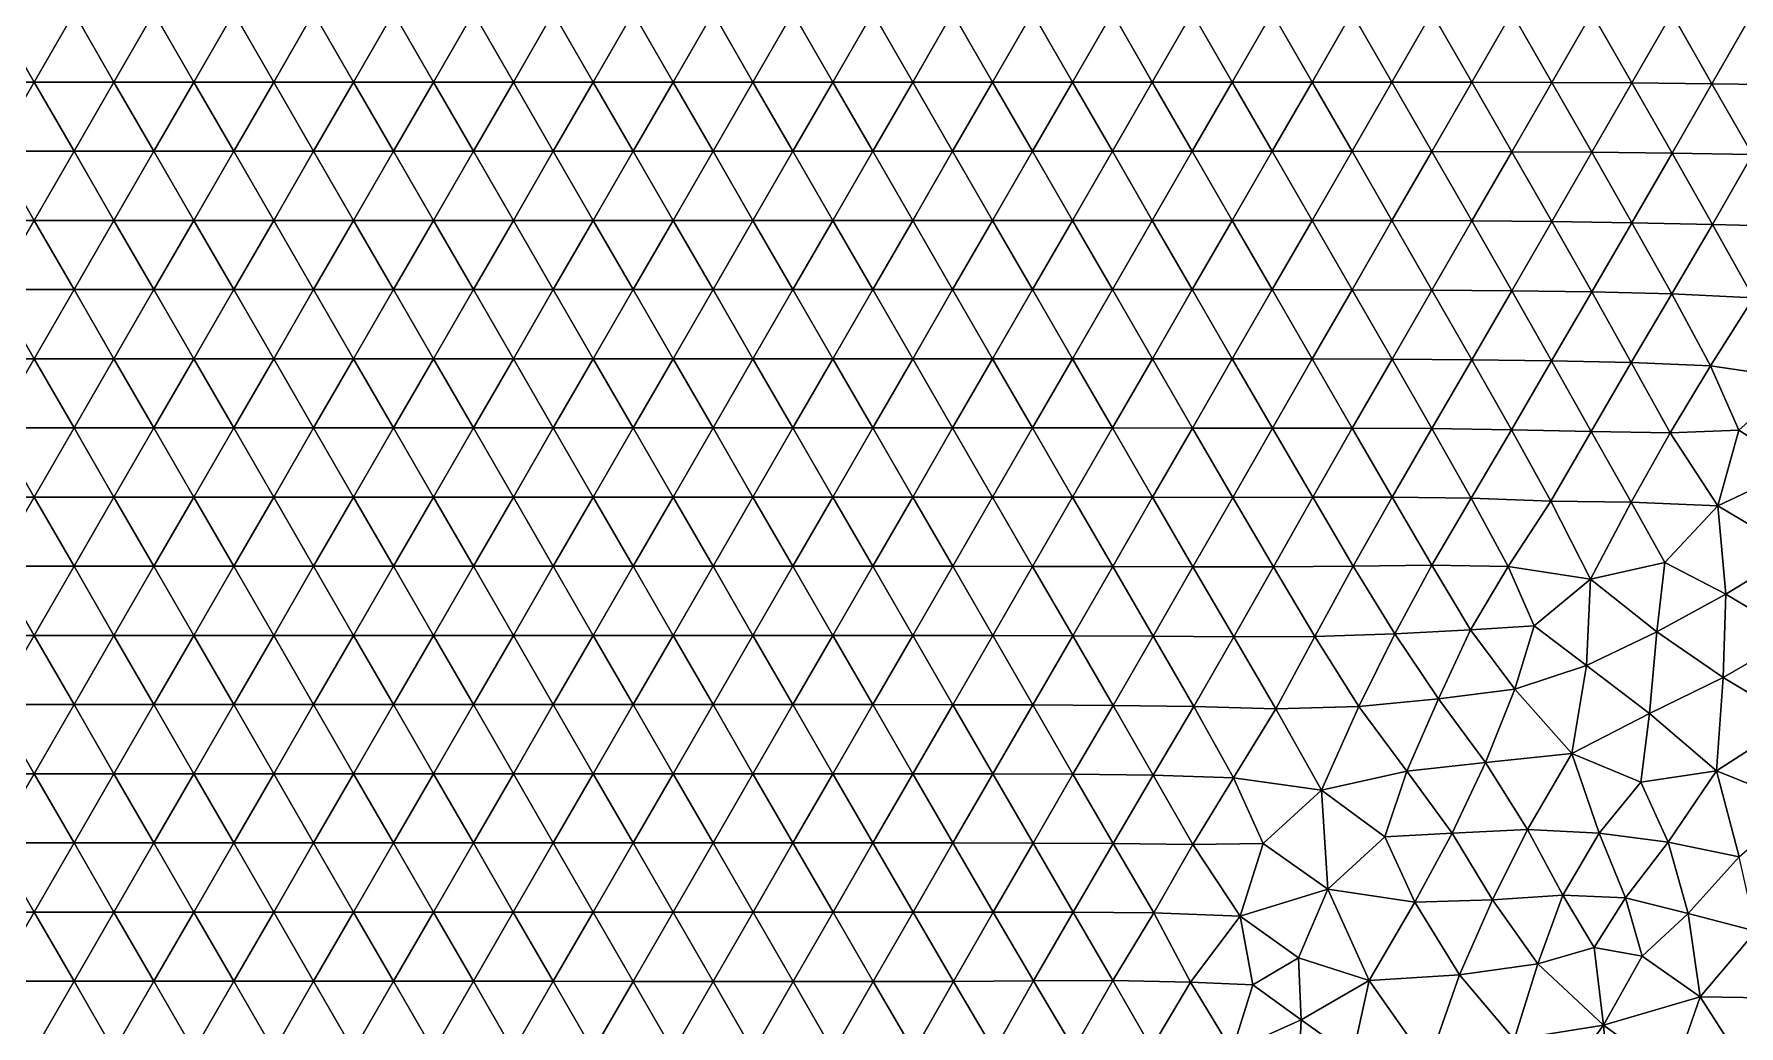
# Model space of a CAD drawing. Extents: x 1.2 to 53.9, y -43.5 to 3.2.
# Drawn here: x 37.909 to 42.178, y -34.335 to -31.852 of the extents above; entities that cross this region are included whole.
import ezdxf

# ---------------------------------------------------------------- set-up
doc = ezdxf.new("R2010")
doc.units = 0
doc.header["$MEASUREMENT"] = 0
doc.layers.add('layer', color=7, linetype='Continuous')

msp = doc.modelspace()

# ---------------------------------------------------------------- linework, layer by layer
at = {"layer": 'layer', "color": 47, "lineweight": 9}
for points in [[(37.9091, -31.9715), (37.8091, -31.7983), (37.7091, -31.9715)], [(38.0091, -31.7983), (37.8091, -31.7983), (37.9091, -31.9715)], [(38.1091, -31.9715), (38.0091, -31.7983), (37.9091, -31.9715)], [(38.2091, -31.7983), (38.0091, -31.7983), (38.1091, -31.9715)], [(38.3091, -31.9715), (38.2091, -31.7983), (38.1091, -31.9715)], [(38.4091, -31.7983), (38.2091, -31.7983), (38.3091, -31.9715)], [(38.5091, -31.9715), (38.4091, -31.7983), (38.3091, -31.9715)], [(38.6091, -31.7983), (38.4091, -31.7983), (38.5091, -31.9715)], [(38.7091, -31.9715), (38.6091, -31.7983), (38.5091, -31.9715)], [(38.8091, -31.7983), (38.6091, -31.7983), (38.7091, -31.9715)], [(38.9091, -31.9715), (38.8091, -31.7983), (38.7091, -31.9715)], [(39.0091, -31.7983), (38.8091, -31.7983), (38.9091, -31.9715)], [(39.1091, -31.9715), (39.0091, -31.7983), (38.9091, -31.9715)], [(39.2091, -31.7983), (39.0091, -31.7983), (39.1091, -31.9715)], [(39.3091, -31.9715), (39.2091, -31.7983), (39.1091, -31.9715)], [(39.4091, -31.7983), (39.2091, -31.7983), (39.3091, -31.9715)], [(39.5091, -31.9715), (39.4091, -31.7983), (39.3091, -31.9715)], [(39.6091, -31.7983), (39.4091, -31.7983), (39.5091, -31.9715)], [(39.7091, -31.9715), (39.6091, -31.7983), (39.5091, -31.9715)], [(39.8091, -31.7983), (39.6091, -31.7983), (39.7091, -31.9715)], [(39.9091, -31.9715), (39.8091, -31.7983), (39.7091, -31.9715)], [(40.0091, -31.7983), (39.8091, -31.7983), (39.9091, -31.9715)], [(40.1091, -31.9715), (40.0091, -31.7983), (39.9091, -31.9715)], [(40.2091, -31.7983), (40.0091, -31.7983), (40.1091, -31.9715)], [(40.3091, -31.9715), (40.2091, -31.7983), (40.1091, -31.9715)], [(40.4091, -31.7983), (40.2091, -31.7983), (40.3091, -31.9715)], [(40.5091, -31.9715), (40.4091, -31.7983), (40.3091, -31.9715)], [(40.6091, -31.7983), (40.4091, -31.7983), (40.5091, -31.9715)], [(40.7091, -31.9715), (40.6091, -31.7983), (40.5091, -31.9715)], [(40.8091, -31.7983), (40.6091, -31.7983), (40.7091, -31.9715)], [(40.9091, -31.9715), (40.8091, -31.7983), (40.7091, -31.9715)], [(41.0091, -31.7983), (40.8091, -31.7983), (40.9091, -31.9715)], [(41.1091, -31.9716), (41.0091, -31.7983), (40.9091, -31.9715)], [(41.2091, -31.7983), (41.0091, -31.7983), (41.1091, -31.9716)], [(41.3092, -31.9717), (41.2091, -31.7983), (41.1091, -31.9716)], [(41.4092, -31.7985), (41.2091, -31.7983), (41.3092, -31.9717)], [(41.5092, -31.972), (41.4092, -31.7985), (41.3092, -31.9717)], [(41.6092, -31.7987), (41.4092, -31.7985), (41.5092, -31.972)], [(41.7094, -31.9726), (41.6092, -31.7987), (41.5092, -31.972)], [(41.8094, -31.7992), (41.6092, -31.7987), (41.7094, -31.9726)], [(41.9098, -31.9738), (41.8094, -31.7992), (41.7094, -31.9726)], [(42.0097, -31.8001), (41.8094, -31.7992), (41.9098, -31.9738)], [(42.1105, -31.9757), (42.0097, -31.8001), (41.9098, -31.9738)], [(42.2102, -31.8016), (42.0097, -31.8001), (42.1105, -31.9757)], [(42.3114, -31.9784), (42.2102, -31.8016), (42.1105, -31.9757)], [(37.9091, -31.9715), (37.7091, -31.9715), (37.8091, -32.1447)], [(38.0091, -32.1447), (37.9091, -31.9715), (37.8091, -32.1447)], [(38.1091, -31.9715), (37.9091, -31.9715), (38.0091, -32.1447)], [(38.2091, -32.1447), (38.1091, -31.9715), (38.0091, -32.1447)], [(38.3091, -31.9715), (38.1091, -31.9715), (38.2091, -32.1447)], [(38.4091, -32.1447), (38.3091, -31.9715), (38.2091, -32.1447)], [(38.5091, -31.9715), (38.3091, -31.9715), (38.4091, -32.1447)], [(38.6091, -32.1447), (38.5091, -31.9715), (38.4091, -32.1447)], [(38.7091, -31.9715), (38.5091, -31.9715), (38.6091, -32.1447)], [(38.8091, -32.1447), (38.7091, -31.9715), (38.6091, -32.1447)], [(38.9091, -31.9715), (38.7091, -31.9715), (38.8091, -32.1447)], [(39.0091, -32.1447), (38.9091, -31.9715), (38.8091, -32.1447)], [(39.1091, -31.9715), (38.9091, -31.9715), (39.0091, -32.1447)], [(39.2091, -32.1447), (39.1091, -31.9715), (39.0091, -32.1447)], [(39.3091, -31.9715), (39.1091, -31.9715), (39.2091, -32.1447)], [(39.4091, -32.1447), (39.3091, -31.9715), (39.2091, -32.1447)], [(39.5091, -31.9715), (39.3091, -31.9715), (39.4091, -32.1447)], [(39.6091, -32.1447), (39.5091, -31.9715), (39.4091, -32.1447)], [(39.7091, -31.9715), (39.5091, -31.9715), (39.6091, -32.1447)], [(39.8091, -32.1447), (39.7091, -31.9715), (39.6091, -32.1447)], [(39.9091, -31.9715), (39.7091, -31.9715), (39.8091, -32.1447)], [(40.0091, -32.1447), (39.9091, -31.9715), (39.8091, -32.1447)], [(40.1091, -31.9715), (39.9091, -31.9715), (40.0091, -32.1447)], [(40.2091, -32.1447), (40.1091, -31.9715), (40.0091, -32.1447)], [(40.3091, -31.9715), (40.1091, -31.9715), (40.2091, -32.1447)], [(40.4091, -32.1447), (40.3091, -31.9715), (40.2091, -32.1447)], [(40.5091, -31.9715), (40.3091, -31.9715), (40.4091, -32.1447)], [(40.6091, -32.1447), (40.5091, -31.9715), (40.4091, -32.1447)], [(40.7091, -31.9715), (40.5091, -31.9715), (40.6091, -32.1447)], [(40.8091, -32.1447), (40.7091, -31.9715), (40.6091, -32.1447)], [(40.9091, -31.9715), (40.7091, -31.9715), (40.8091, -32.1447)], [(41.0091, -32.1448), (40.9091, -31.9715), (40.8091, -32.1447)], [(41.1091, -31.9716), (40.9091, -31.9715), (41.0091, -32.1448)], [(41.2092, -32.1449), (41.1091, -31.9716), (41.0091, -32.1448)], [(41.3092, -31.9717), (41.1091, -31.9716), (41.2092, -32.1449)], [(41.4092, -32.1452), (41.3092, -31.9717), (41.2092, -32.1449)], [(41.5092, -31.972), (41.3092, -31.9717), (41.4092, -32.1452)], [(41.6094, -32.146), (41.5092, -31.972), (41.4092, -32.1452)], [(41.7094, -31.9726), (41.5092, -31.972), (41.6094, -32.146)], [(41.8098, -32.1474), (41.7094, -31.9726), (41.6094, -32.146)], [(41.9098, -31.9738), (41.7094, -31.9726), (41.8098, -32.1474)], [(42.0106, -32.1498), (41.9098, -31.9738), (41.8098, -32.1474)], [(42.1105, -31.9757), (41.9098, -31.9738), (42.0106, -32.1498)], [(42.2119, -32.1532), (42.1105, -31.9757), (42.0106, -32.1498)], [(42.3114, -31.9784), (42.1105, -31.9757), (42.2119, -32.1532)], [(37.9091, -32.3179), (37.8091, -32.1447), (37.7091, -32.3179)], [(38.0091, -32.1447), (37.8091, -32.1447), (37.9091, -32.3179)], [(38.1091, -32.3179), (38.0091, -32.1447), (37.9091, -32.3179)], [(38.2091, -32.1447), (38.0091, -32.1447), (38.1091, -32.3179)], [(38.3091, -32.3179), (38.2091, -32.1447), (38.1091, -32.3179)], [(38.4091, -32.1447), (38.2091, -32.1447), (38.3091, -32.3179)], [(38.5091, -32.3179), (38.4091, -32.1447), (38.3091, -32.3179)], [(38.6091, -32.1447), (38.4091, -32.1447), (38.5091, -32.3179)], [(38.7091, -32.3179), (38.6091, -32.1447), (38.5091, -32.3179)], [(38.8091, -32.1447), (38.6091, -32.1447), (38.7091, -32.3179)], [(38.9091, -32.3179), (38.8091, -32.1447), (38.7091, -32.3179)], [(39.0091, -32.1447), (38.8091, -32.1447), (38.9091, -32.3179)], [(39.1091, -32.3179), (39.0091, -32.1447), (38.9091, -32.3179)], [(39.2091, -32.1447), (39.0091, -32.1447), (39.1091, -32.3179)], [(39.3091, -32.3179), (39.2091, -32.1447), (39.1091, -32.3179)], [(39.4091, -32.1447), (39.2091, -32.1447), (39.3091, -32.3179)], [(39.5091, -32.3179), (39.4091, -32.1447), (39.3091, -32.3179)], [(39.6091, -32.1447), (39.4091, -32.1447), (39.5091, -32.3179)], [(39.7091, -32.3179), (39.6091, -32.1447), (39.5091, -32.3179)], [(39.8091, -32.1447), (39.6091, -32.1447), (39.7091, -32.3179)], [(39.9091, -32.3179), (39.8091, -32.1447), (39.7091, -32.3179)], [(40.0091, -32.1447), (39.8091, -32.1447), (39.9091, -32.3179)], [(40.1091, -32.3179), (40.0091, -32.1447), (39.9091, -32.3179)], [(40.2091, -32.1447), (40.0091, -32.1447), (40.1091, -32.3179)], [(40.3091, -32.3179), (40.2091, -32.1447), (40.1091, -32.3179)], [(40.4091, -32.1447), (40.2091, -32.1447), (40.3091, -32.3179)], [(40.5091, -32.3179), (40.4091, -32.1447), (40.3091, -32.3179)], [(40.6091, -32.1447), (40.4091, -32.1447), (40.5091, -32.3179)], [(40.7091, -32.3179), (40.6091, -32.1447), (40.5091, -32.3179)], [(40.8091, -32.1447), (40.6091, -32.1447), (40.7091, -32.3179)], [(40.9092, -32.318), (40.8091, -32.1447), (40.7091, -32.3179)], [(41.0091, -32.1448), (40.8091, -32.1447), (40.9092, -32.318)], [(41.1092, -32.3181), (41.0091, -32.1448), (40.9092, -32.318)], [(41.2092, -32.1449), (41.0091, -32.1448), (41.1092, -32.3181)], [(41.3093, -32.3184), (41.2092, -32.1449), (41.1092, -32.3181)], [(41.4092, -32.1452), (41.2092, -32.1449), (41.3093, -32.3184)], [(41.5093, -32.3192), (41.4092, -32.1452), (41.3093, -32.3184)], [(41.6094, -32.146), (41.4092, -32.1452), (41.5093, -32.3192)], [(41.7096, -32.3208), (41.6094, -32.146), (41.5093, -32.3192)], [(41.8098, -32.1474), (41.6094, -32.146), (41.7096, -32.3208)], [(41.9102, -32.3237), (41.8098, -32.1474), (41.7096, -32.3208)], [(42.0106, -32.1498), (41.8098, -32.1474), (41.9102, -32.3237)], [(42.1119, -32.3283), (42.0106, -32.1498), (41.9102, -32.3237)], [(42.2119, -32.1532), (42.0106, -32.1498), (42.1119, -32.3283)], [(42.3144, -32.3329), (42.2119, -32.1532), (42.1119, -32.3283)], [(37.9091, -32.3179), (37.7091, -32.3179), (37.8091, -32.4911)], [(38.0091, -32.4911), (37.9091, -32.3179), (37.8091, -32.4911)], [(38.1091, -32.3179), (37.9091, -32.3179), (38.0091, -32.4911)], [(38.2091, -32.4911), (38.1091, -32.3179), (38.0091, -32.4911)], [(38.3091, -32.3179), (38.1091, -32.3179), (38.2091, -32.4911)], [(38.4091, -32.4911), (38.3091, -32.3179), (38.2091, -32.4911)], [(38.5091, -32.3179), (38.3091, -32.3179), (38.4091, -32.4911)], [(38.6091, -32.4911), (38.5091, -32.3179), (38.4091, -32.4911)], [(38.7091, -32.3179), (38.5091, -32.3179), (38.6091, -32.4911)], [(38.8091, -32.4911), (38.7091, -32.3179), (38.6091, -32.4911)], [(38.9091, -32.3179), (38.7091, -32.3179), (38.8091, -32.4911)], [(39.0091, -32.4911), (38.9091, -32.3179), (38.8091, -32.4911)], [(39.1091, -32.3179), (38.9091, -32.3179), (39.0091, -32.4911)], [(39.2091, -32.4911), (39.1091, -32.3179), (39.0091, -32.4911)], [(39.3091, -32.3179), (39.1091, -32.3179), (39.2091, -32.4911)], [(39.4091, -32.4911), (39.3091, -32.3179), (39.2091, -32.4911)], [(39.5091, -32.3179), (39.3091, -32.3179), (39.4091, -32.4911)], [(39.6091, -32.4911), (39.5091, -32.3179), (39.4091, -32.4911)], [(39.7091, -32.3179), (39.5091, -32.3179), (39.6091, -32.4911)], [(39.8091, -32.4911), (39.7091, -32.3179), (39.6091, -32.4911)], [(39.9091, -32.3179), (39.7091, -32.3179), (39.8091, -32.4911)], [(40.0091, -32.4911), (39.9091, -32.3179), (39.8091, -32.4911)], [(40.1091, -32.3179), (39.9091, -32.3179), (40.0091, -32.4911)], [(40.2091, -32.4911), (40.1091, -32.3179), (40.0091, -32.4911)], [(40.3091, -32.3179), (40.1091, -32.3179), (40.2091, -32.4911)], [(40.4091, -32.4911), (40.3091, -32.3179), (40.2091, -32.4911)], [(40.5091, -32.3179), (40.3091, -32.3179), (40.4091, -32.4911)], [(40.6092, -32.4911), (40.5091, -32.3179), (40.4091, -32.4911)], [(40.7091, -32.3179), (40.5091, -32.3179), (40.6092, -32.4911)], [(40.8092, -32.4912), (40.7091, -32.3179), (40.6092, -32.4911)], [(40.9092, -32.318), (40.7091, -32.3179), (40.8092, -32.4912)], [(41.0093, -32.4913), (40.9092, -32.318), (40.8092, -32.4912)], [(41.1092, -32.3181), (40.9092, -32.318), (41.0093, -32.4913)], [(41.2093, -32.4916), (41.1092, -32.3181), (41.0093, -32.4913)], [(41.3093, -32.3184), (41.1092, -32.3181), (41.2093, -32.4916)], [(41.4093, -32.4924), (41.3093, -32.3184), (41.2093, -32.4916)], [(41.5093, -32.3192), (41.3093, -32.3184), (41.4093, -32.4924)], [(41.6094, -32.494), (41.5093, -32.3192), (41.4093, -32.4924)], [(41.7096, -32.3208), (41.5093, -32.3192), (41.6094, -32.494)], [(41.8096, -32.4969), (41.7096, -32.3208), (41.6094, -32.494)], [(41.9102, -32.3237), (41.7096, -32.3208), (41.8096, -32.4969)], [(42.0103, -32.5022), (41.9102, -32.3237), (41.8096, -32.4969)], [(42.1119, -32.3283), (41.9102, -32.3237), (42.0103, -32.5022)], [(42.2143, -32.5117), (42.1119, -32.3283), (42.0103, -32.5022)], [(42.3144, -32.3329), (42.1119, -32.3283), (42.2143, -32.5117)], [(37.9091, -32.6643), (37.8091, -32.4911), (37.7091, -32.6643)], [(38.0091, -32.4911), (37.8091, -32.4911), (37.9091, -32.6643)], [(38.1091, -32.6643), (38.0091, -32.4911), (37.9091, -32.6643)], [(38.2091, -32.4911), (38.0091, -32.4911), (38.1091, -32.6643)], [(38.3091, -32.6643), (38.2091, -32.4911), (38.1091, -32.6643)], [(38.4091, -32.4911), (38.2091, -32.4911), (38.3091, -32.6643)], [(38.5091, -32.6643), (38.4091, -32.4911), (38.3091, -32.6643)], [(38.6091, -32.4911), (38.4091, -32.4911), (38.5091, -32.6643)], [(38.7091, -32.6643), (38.6091, -32.4911), (38.5091, -32.6643)], [(38.8091, -32.4911), (38.6091, -32.4911), (38.7091, -32.6643)], [(38.9091, -32.6643), (38.8091, -32.4911), (38.7091, -32.6643)], [(39.0091, -32.4911), (38.8091, -32.4911), (38.9091, -32.6643)], [(39.1091, -32.6643), (39.0091, -32.4911), (38.9091, -32.6643)], [(39.2091, -32.4911), (39.0091, -32.4911), (39.1091, -32.6643)], [(39.3091, -32.6643), (39.2091, -32.4911), (39.1091, -32.6643)], [(39.4091, -32.4911), (39.2091, -32.4911), (39.3091, -32.6643)], [(39.5091, -32.6643), (39.4091, -32.4911), (39.3091, -32.6643)], [(39.6091, -32.4911), (39.4091, -32.4911), (39.5091, -32.6643)], [(39.7091, -32.6643), (39.6091, -32.4911), (39.5091, -32.6643)], [(39.8091, -32.4911), (39.6091, -32.4911), (39.7091, -32.6643)], [(39.9091, -32.6643), (39.8091, -32.4911), (39.7091, -32.6643)], [(40.0091, -32.4911), (39.8091, -32.4911), (39.9091, -32.6643)], [(40.1091, -32.6643), (40.0091, -32.4911), (39.9091, -32.6643)], [(40.2091, -32.4911), (40.0091, -32.4911), (40.1091, -32.6643)], [(40.3091, -32.6643), (40.2091, -32.4911), (40.1091, -32.6643)], [(40.4091, -32.4911), (40.2091, -32.4911), (40.3091, -32.6643)], [(40.5092, -32.6644), (40.4091, -32.4911), (40.3091, -32.6643)], [(40.6092, -32.4911), (40.4091, -32.4911), (40.5092, -32.6644)], [(40.7093, -32.6644), (40.6092, -32.4911), (40.5092, -32.6644)], [(40.8092, -32.4912), (40.6092, -32.4911), (40.7093, -32.6644)], [(40.9094, -32.6645), (40.8092, -32.4912), (40.7093, -32.6644)], [(41.0093, -32.4913), (40.8092, -32.4912), (40.9094, -32.6645)], [(41.1095, -32.6647), (41.0093, -32.4913), (40.9094, -32.6645)], [(41.2093, -32.4916), (41.0093, -32.4913), (41.1095, -32.6647)], [(41.3094, -32.6653), (41.2093, -32.4916), (41.1095, -32.6647)], [(41.4093, -32.4924), (41.2093, -32.4916), (41.3094, -32.6653)], [(41.5092, -32.6669), (41.4093, -32.4924), (41.3094, -32.6653)], [(41.6094, -32.494), (41.4093, -32.4924), (41.5092, -32.6669)], [(41.7091, -32.6697), (41.6094, -32.494), (41.5092, -32.6669)], [(41.8096, -32.4969), (41.6094, -32.494), (41.7091, -32.6697)], [(41.9086, -32.674), (41.8096, -32.4969), (41.7091, -32.6697)], [(42.0103, -32.5022), (41.8096, -32.4969), (41.9086, -32.674)], [(42.1068, -32.6821), (42.0103, -32.5022), (41.9086, -32.674)], [(42.2143, -32.5117), (42.0103, -32.5022), (42.1068, -32.6821)], [(42.3222, -32.7141), (42.2143, -32.5117), (42.1068, -32.6821)], [(37.9091, -32.6643), (37.7091, -32.6643), (37.8091, -32.8375)], [(38.0091, -32.8375), (37.9091, -32.6643), (37.8091, -32.8375)], [(38.1091, -32.6643), (37.9091, -32.6643), (38.0091, -32.8375)], [(38.2091, -32.8375), (38.1091, -32.6643), (38.0091, -32.8375)], [(38.3091, -32.6643), (38.1091, -32.6643), (38.2091, -32.8375)], [(38.4091, -32.8375), (38.3091, -32.6643), (38.2091, -32.8375)], [(38.5091, -32.6643), (38.3091, -32.6643), (38.4091, -32.8375)], [(38.6091, -32.8375), (38.5091, -32.6643), (38.4091, -32.8375)], [(38.7091, -32.6643), (38.5091, -32.6643), (38.6091, -32.8375)], [(38.8091, -32.8375), (38.7091, -32.6643), (38.6091, -32.8375)], [(38.9091, -32.6643), (38.7091, -32.6643), (38.8091, -32.8375)], [(39.0091, -32.8375), (38.9091, -32.6643), (38.8091, -32.8375)], [(39.1091, -32.6643), (38.9091, -32.6643), (39.0091, -32.8375)], [(39.2091, -32.8375), (39.1091, -32.6643), (39.0091, -32.8375)], [(39.3091, -32.6643), (39.1091, -32.6643), (39.2091, -32.8375)], [(39.4091, -32.8375), (39.3091, -32.6643), (39.2091, -32.8375)], [(39.5091, -32.6643), (39.3091, -32.6643), (39.4091, -32.8375)], [(39.6091, -32.8375), (39.5091, -32.6643), (39.4091, -32.8375)], [(39.7091, -32.6643), (39.5091, -32.6643), (39.6091, -32.8375)], [(39.8091, -32.8375), (39.7091, -32.6643), (39.6091, -32.8375)], [(39.9091, -32.6643), (39.7091, -32.6643), (39.8091, -32.8375)], [(40.0091, -32.8375), (39.9091, -32.6643), (39.8091, -32.8375)], [(40.1091, -32.6643), (39.9091, -32.6643), (40.0091, -32.8375)], [(40.2091, -32.8375), (40.1091, -32.6643), (40.0091, -32.8375)], [(40.3091, -32.6643), (40.1091, -32.6643), (40.2091, -32.8375)], [(40.4092, -32.8376), (40.3091, -32.6643), (40.2091, -32.8375)], [(40.5092, -32.6644), (40.3091, -32.6643), (40.4092, -32.8376)], [(40.6094, -32.8377), (40.5092, -32.6644), (40.4092, -32.8376)], [(40.7093, -32.6644), (40.5092, -32.6644), (40.6094, -32.8377)], [(40.8096, -32.8378), (40.7093, -32.6644), (40.6094, -32.8377)], [(40.9094, -32.6645), (40.7093, -32.6644), (40.8096, -32.8378)], [(41.0098, -32.8379), (40.9094, -32.6645), (40.8096, -32.8378)], [(41.1095, -32.6647), (40.9094, -32.6645), (41.0098, -32.8379)], [(41.2097, -32.8381), (41.1095, -32.6647), (41.0098, -32.8379)], [(41.3094, -32.6653), (41.1095, -32.6647), (41.2097, -32.8381)], [(41.4091, -32.8393), (41.3094, -32.6653), (41.2097, -32.8381)], [(41.5092, -32.6669), (41.3094, -32.6653), (41.4091, -32.8393)], [(41.6085, -32.8424), (41.5092, -32.6669), (41.4091, -32.8393)], [(41.7091, -32.6697), (41.5092, -32.6669), (41.6085, -32.8424)], [(41.8082, -32.8463), (41.7091, -32.6697), (41.6085, -32.8424)], [(41.9086, -32.674), (41.7091, -32.6697), (41.8082, -32.8463)], [(42.0062, -32.85), (41.9086, -32.674), (41.8082, -32.8463)], [(42.1068, -32.6821), (41.9086, -32.674), (42.0062, -32.85)], [(42.1775, -32.8432), (42.1068, -32.6821), (42.0062, -32.85)], [(42.3222, -32.7141), (42.1068, -32.6821), (42.1775, -32.8432)], [(42.3222, -32.7141), (42.1775, -32.8432), (42.3245, -32.9384)], [(37.9091, -33.0107), (37.8091, -32.8375), (37.7091, -33.0107)], [(38.0091, -32.8375), (37.8091, -32.8375), (37.9091, -33.0107)], [(38.1091, -33.0107), (38.0091, -32.8375), (37.9091, -33.0107)], [(38.2091, -32.8375), (38.0091, -32.8375), (38.1091, -33.0107)], [(38.3091, -33.0107), (38.2091, -32.8375), (38.1091, -33.0107)], [(38.4091, -32.8375), (38.2091, -32.8375), (38.3091, -33.0107)], [(38.5091, -33.0107), (38.4091, -32.8375), (38.3091, -33.0107)], [(38.6091, -32.8375), (38.4091, -32.8375), (38.5091, -33.0107)], [(38.7091, -33.0107), (38.6091, -32.8375), (38.5091, -33.0107)], [(38.8091, -32.8375), (38.6091, -32.8375), (38.7091, -33.0107)], [(38.9091, -33.0107), (38.8091, -32.8375), (38.7091, -33.0107)], [(39.0091, -32.8375), (38.8091, -32.8375), (38.9091, -33.0107)], [(39.1091, -33.0107), (39.0091, -32.8375), (38.9091, -33.0107)], [(39.2091, -32.8375), (39.0091, -32.8375), (39.1091, -33.0107)], [(39.3091, -33.0107), (39.2091, -32.8375), (39.1091, -33.0107)], [(39.4091, -32.8375), (39.2091, -32.8375), (39.3091, -33.0107)], [(39.5091, -33.0107), (39.4091, -32.8375), (39.3091, -33.0107)], [(39.6091, -32.8375), (39.4091, -32.8375), (39.5091, -33.0107)], [(39.7091, -33.0107), (39.6091, -32.8375), (39.5091, -33.0107)], [(39.8091, -32.8375), (39.6091, -32.8375), (39.7091, -33.0107)], [(39.9091, -33.0107), (39.8091, -32.8375), (39.7091, -33.0107)], [(40.0091, -32.8375), (39.8091, -32.8375), (39.9091, -33.0107)], [(40.1092, -33.0108), (40.0091, -32.8375), (39.9091, -33.0107)], [(40.2091, -32.8375), (40.0091, -32.8375), (40.1092, -33.0108)], [(40.3092, -33.0108), (40.2091, -32.8375), (40.1092, -33.0108)], [(40.4092, -32.8376), (40.2091, -32.8375), (40.3092, -33.0108)], [(40.5094, -33.011), (40.4092, -32.8376), (40.3092, -33.0108)], [(40.6094, -32.8377), (40.4092, -32.8376), (40.5094, -33.011)], [(40.7098, -33.0112), (40.6094, -32.8377), (40.5094, -33.011)], [(40.8096, -32.8378), (40.6094, -32.8377), (40.7098, -33.0112)], [(40.9104, -33.0114), (40.8096, -32.8378), (40.7098, -33.0112)], [(41.0098, -32.8379), (40.8096, -32.8378), (40.9104, -33.0114)], [(41.1107, -33.0112), (41.0098, -32.8379), (40.9104, -33.0114)], [(41.2097, -32.8381), (41.0098, -32.8379), (41.1107, -33.0112)], [(41.3098, -33.011), (41.2097, -32.8381), (41.1107, -33.0112)], [(41.4091, -32.8393), (41.2097, -32.8381), (41.3098, -33.011)], [(41.5075, -33.0131), (41.4091, -32.8393), (41.3098, -33.011)], [(41.6085, -32.8424), (41.4091, -32.8393), (41.5075, -33.0131)], [(41.7069, -33.0208), (41.6085, -32.8424), (41.5075, -33.0131)], [(41.8082, -32.8463), (41.6085, -32.8424), (41.7069, -33.0208)], [(41.908, -33.0233), (41.8082, -32.8463), (41.7069, -33.0208)], [(42.0062, -32.85), (41.8082, -32.8463), (41.908, -33.0233)], [(42.1255, -33.0328), (42.0062, -32.85), (41.908, -33.0233)], [(42.1775, -32.8432), (42.0062, -32.85), (42.1255, -33.0328)], [(42.3245, -32.9384), (42.1775, -32.8432), (42.1255, -33.0328)], [(42.3191, -33.1477), (42.3245, -32.9384), (42.1255, -33.0328)], [(37.9091, -33.0107), (37.7091, -33.0107), (37.8091, -33.1839)], [(38.0091, -33.1839), (37.9091, -33.0107), (37.8091, -33.1839)], [(38.1091, -33.0107), (37.9091, -33.0107), (38.0091, -33.1839)], [(38.2091, -33.1839), (38.1091, -33.0107), (38.0091, -33.1839)], [(38.3091, -33.0107), (38.1091, -33.0107), (38.2091, -33.1839)], [(38.4091, -33.1839), (38.3091, -33.0107), (38.2091, -33.1839)], [(38.5091, -33.0107), (38.3091, -33.0107), (38.4091, -33.1839)], [(38.6091, -33.1839), (38.5091, -33.0107), (38.4091, -33.1839)], [(38.7091, -33.0107), (38.5091, -33.0107), (38.6091, -33.1839)], [(38.8091, -33.1839), (38.7091, -33.0107), (38.6091, -33.1839)], [(38.9091, -33.0107), (38.7091, -33.0107), (38.8091, -33.1839)], [(39.0091, -33.1839), (38.9091, -33.0107), (38.8091, -33.1839)], [(39.1091, -33.0107), (38.9091, -33.0107), (39.0091, -33.1839)], [(39.2091, -33.1839), (39.1091, -33.0107), (39.0091, -33.1839)], [(39.3091, -33.0107), (39.1091, -33.0107), (39.2091, -33.1839)], [(39.4091, -33.1839), (39.3091, -33.0107), (39.2091, -33.1839)], [(39.5091, -33.0107), (39.3091, -33.0107), (39.4091, -33.1839)], [(39.6091, -33.1839), (39.5091, -33.0107), (39.4091, -33.1839)], [(39.7091, -33.0107), (39.5091, -33.0107), (39.6091, -33.1839)], [(39.8091, -33.1839), (39.7091, -33.0107), (39.6091, -33.1839)], [(39.9091, -33.0107), (39.7091, -33.0107), (39.8091, -33.1839)], [(40.0092, -33.184), (39.9091, -33.0107), (39.8091, -33.1839)], [(40.1092, -33.0108), (39.9091, -33.0107), (40.0092, -33.184)], [(40.2092, -33.184), (40.1092, -33.0108), (40.0092, -33.184)], [(40.3092, -33.0108), (40.1092, -33.0108), (40.2092, -33.184)], [(40.4095, -33.1842), (40.3092, -33.0108), (40.2092, -33.184)], [(40.5094, -33.011), (40.3092, -33.0108), (40.4095, -33.1842)], [(40.61, -33.1847), (40.5094, -33.011), (40.4095, -33.1842)], [(40.7098, -33.0112), (40.5094, -33.011), (40.61, -33.1847)], [(40.811, -33.1853), (40.7098, -33.0112), (40.61, -33.1847)], [(40.9104, -33.0114), (40.7098, -33.0112), (40.811, -33.1853)], [(41.0122, -33.1852), (40.9104, -33.0114), (40.811, -33.1853)], [(41.1107, -33.0112), (40.9104, -33.0114), (41.0122, -33.1852)], [(41.2123, -33.1836), (41.1107, -33.0112), (41.0122, -33.1852)], [(41.3098, -33.011), (41.1107, -33.0112), (41.2123, -33.1836)], [(41.4089, -33.1815), (41.3098, -33.011), (41.2123, -33.1836)], [(41.5075, -33.0131), (41.3098, -33.011), (41.4089, -33.1815)], [(41.6006, -33.1847), (41.5075, -33.0131), (41.4089, -33.1815)], [(41.7069, -33.0208), (41.5075, -33.0131), (41.6006, -33.1847)], [(41.8065, -33.2165), (41.7069, -33.0208), (41.6006, -33.1847)], [(41.908, -33.0233), (41.7069, -33.0208), (41.8065, -33.2165)], [(41.9924, -33.1746), (41.908, -33.0233), (41.8065, -33.2165)], [(42.1255, -33.0328), (41.908, -33.0233), (41.9924, -33.1746)], [(42.1453, -33.2539), (42.1255, -33.0328), (41.9924, -33.1746)], [(42.1453, -33.2539), (42.3191, -33.1477), (42.1255, -33.0328)], [(42.3198, -33.3581), (42.3191, -33.1477), (42.1453, -33.2539)], [(37.9091, -33.3571), (37.8091, -33.1839), (37.7091, -33.3571)], [(38.0091, -33.1839), (37.8091, -33.1839), (37.9091, -33.3571)], [(38.1091, -33.3571), (38.0091, -33.1839), (37.9091, -33.3571)], [(38.2091, -33.1839), (38.0091, -33.1839), (38.1091, -33.3571)], [(38.3091, -33.3571), (38.2091, -33.1839), (38.1091, -33.3571)], [(38.4091, -33.1839), (38.2091, -33.1839), (38.3091, -33.3571)], [(38.5091, -33.3571), (38.4091, -33.1839), (38.3091, -33.3571)], [(38.6091, -33.1839), (38.4091, -33.1839), (38.5091, -33.3571)], [(38.7091, -33.3571), (38.6091, -33.1839), (38.5091, -33.3571)], [(38.8091, -33.1839), (38.6091, -33.1839), (38.7091, -33.3571)], [(38.9091, -33.3571), (38.8091, -33.1839), (38.7091, -33.3571)], [(39.0091, -33.1839), (38.8091, -33.1839), (38.9091, -33.3571)], [(39.1091, -33.3571), (39.0091, -33.1839), (38.9091, -33.3571)], [(39.2091, -33.1839), (39.0091, -33.1839), (39.1091, -33.3571)], [(39.3091, -33.3571), (39.2091, -33.1839), (39.1091, -33.3571)], [(39.4091, -33.1839), (39.2091, -33.1839), (39.3091, -33.3571)], [(39.5091, -33.3571), (39.4091, -33.1839), (39.3091, -33.3571)], [(39.6091, -33.1839), (39.4091, -33.1839), (39.5091, -33.3571)], [(39.7091, -33.3571), (39.6091, -33.1839), (39.5091, -33.3571)], [(39.8091, -33.1839), (39.6091, -33.1839), (39.7091, -33.3571)], [(39.9092, -33.3571), (39.8091, -33.1839), (39.7091, -33.3571)], [(40.0092, -33.184), (39.8091, -33.1839), (39.9092, -33.3571)], [(40.1093, -33.3572), (40.0092, -33.184), (39.9092, -33.3571)], [(40.2092, -33.184), (40.0092, -33.184), (40.1093, -33.3572)], [(40.3095, -33.3574), (40.2092, -33.184), (40.1093, -33.3572)], [(40.4095, -33.1842), (40.2092, -33.184), (40.3095, -33.3574)], [(40.5099, -33.3579), (40.4095, -33.1842), (40.3095, -33.3574)], [(40.61, -33.1847), (40.4095, -33.1842), (40.5099, -33.3579)], [(40.7111, -33.3591), (40.61, -33.1847), (40.5099, -33.3579)], [(40.811, -33.1853), (40.61, -33.1847), (40.7111, -33.3591)], [(40.9134, -33.3606), (40.811, -33.1853), (40.7111, -33.3591)], [(41.0122, -33.1852), (40.811, -33.1853), (40.9134, -33.3606)], [(41.1163, -33.3595), (41.0122, -33.1852), (40.9134, -33.3606)], [(41.2123, -33.1836), (41.0122, -33.1852), (41.1163, -33.3595)], [(41.316, -33.353), (41.2123, -33.1836), (41.1163, -33.3595)], [(41.4089, -33.1815), (41.2123, -33.1836), (41.316, -33.353)], [(41.5059, -33.3433), (41.4089, -33.1815), (41.316, -33.353)], [(41.6006, -33.1847), (41.4089, -33.1815), (41.5059, -33.3433)], [(41.6656, -33.3335), (41.6006, -33.1847), (41.5059, -33.3433)], [(41.8065, -33.2165), (41.6006, -33.1847), (41.6656, -33.3335)], [(41.9726, -33.3482), (41.9924, -33.1746), (41.8065, -33.2165)], [(41.9726, -33.3482), (42.1453, -33.2539), (41.9924, -33.1746)], [(41.8065, -33.2165), (41.6656, -33.3335), (41.7962, -33.4321)], [(41.7962, -33.4321), (41.9726, -33.3482), (41.8065, -33.2165)], [(42.1388, -33.4626), (42.1453, -33.2539), (41.9726, -33.3482)], [(42.1388, -33.4626), (42.3198, -33.3581), (42.1453, -33.2539)], [(41.6656, -33.3335), (41.5059, -33.3433), (41.6165, -33.4918)], [(41.7962, -33.4321), (41.6656, -33.3335), (41.6165, -33.4918)], [(37.9091, -33.3571), (37.7091, -33.3571), (37.8091, -33.5303)], [(38.0091, -33.5303), (37.9091, -33.3571), (37.8091, -33.5303)], [(38.1091, -33.3571), (37.9091, -33.3571), (38.0091, -33.5303)], [(38.2091, -33.5303), (38.1091, -33.3571), (38.0091, -33.5303)], [(38.3091, -33.3571), (38.1091, -33.3571), (38.2091, -33.5303)], [(38.4091, -33.5303), (38.3091, -33.3571), (38.2091, -33.5303)], [(38.5091, -33.3571), (38.3091, -33.3571), (38.4091, -33.5303)], [(38.6091, -33.5303), (38.5091, -33.3571), (38.4091, -33.5303)], [(38.7091, -33.3571), (38.5091, -33.3571), (38.6091, -33.5303)], [(38.8091, -33.5303), (38.7091, -33.3571), (38.6091, -33.5303)], [(38.9091, -33.3571), (38.7091, -33.3571), (38.8091, -33.5303)], [(39.0091, -33.5303), (38.9091, -33.3571), (38.8091, -33.5303)], [(39.1091, -33.3571), (38.9091, -33.3571), (39.0091, -33.5303)], [(39.2091, -33.5303), (39.1091, -33.3571), (39.0091, -33.5303)], [(39.3091, -33.3571), (39.1091, -33.3571), (39.2091, -33.5303)], [(39.4091, -33.5303), (39.3091, -33.3571), (39.2091, -33.5303)], [(39.5091, -33.3571), (39.3091, -33.3571), (39.4091, -33.5303)], [(39.6091, -33.5303), (39.5091, -33.3571), (39.4091, -33.5303)], [(39.7091, -33.3571), (39.5091, -33.3571), (39.6091, -33.5303)], [(39.8092, -33.5303), (39.7091, -33.3571), (39.6091, -33.5303)], [(39.9092, -33.3571), (39.7091, -33.3571), (39.8092, -33.5303)], [(40.0093, -33.5304), (39.9092, -33.3571), (39.8092, -33.5303)], [(40.1093, -33.3572), (39.9092, -33.3571), (40.0093, -33.5304)], [(40.2095, -33.5305), (40.1093, -33.3572), (40.0093, -33.5304)], [(40.3095, -33.3574), (40.1093, -33.3572), (40.2095, -33.5305)], [(40.4099, -33.531), (40.3095, -33.3574), (40.2095, -33.5305)], [(40.5099, -33.3579), (40.3095, -33.3574), (40.4099, -33.531)], [(40.6107, -33.5322), (40.5099, -33.3579), (40.4099, -33.531)], [(40.7111, -33.3591), (40.5099, -33.3579), (40.6107, -33.5322)], [(40.8127, -33.5353), (40.7111, -33.3591), (40.6107, -33.5322)], [(40.9134, -33.3606), (40.7111, -33.3591), (40.8127, -33.5353)], [(41.0187, -33.5411), (40.9134, -33.3606), (40.8127, -33.5353)], [(41.1163, -33.3595), (40.9134, -33.3606), (41.0187, -33.5411)], [(41.226, -33.5348), (41.1163, -33.3595), (41.0187, -33.5411)], [(41.316, -33.353), (41.1163, -33.3595), (41.226, -33.5348)], [(41.4258, -33.5156), (41.316, -33.353), (41.226, -33.5348)], [(41.5059, -33.3433), (41.316, -33.353), (41.4258, -33.5156)], [(41.6165, -33.4918), (41.5059, -33.3433), (41.4258, -33.5156)], [(41.9538, -33.5522), (41.9726, -33.3482), (41.7962, -33.4321)], [(41.9538, -33.5522), (42.1388, -33.4626), (41.9726, -33.3482)], [(42.3178, -33.5701), (42.3198, -33.3581), (42.1388, -33.4626)], [(41.7599, -33.6524), (41.7962, -33.4321), (41.6165, -33.4918)], [(41.9538, -33.5522), (41.7962, -33.4321), (41.7599, -33.6524)], [(42.1215, -33.6959), (42.1388, -33.4626), (41.9538, -33.5522)], [(42.1215, -33.6959), (42.3178, -33.5701), (42.1388, -33.4626)], [(41.6165, -33.4918), (41.4258, -33.5156), (41.5431, -33.6749)], [(41.7599, -33.6524), (41.6165, -33.4918), (41.5431, -33.6749)], [(37.9091, -33.7035), (37.8091, -33.5303), (37.7091, -33.7035)], [(38.0091, -33.5303), (37.8091, -33.5303), (37.9091, -33.7035)], [(38.1091, -33.7035), (38.0091, -33.5303), (37.9091, -33.7035)], [(38.2091, -33.5303), (38.0091, -33.5303), (38.1091, -33.7035)], [(38.3091, -33.7035), (38.2091, -33.5303), (38.1091, -33.7035)], [(38.4091, -33.5303), (38.2091, -33.5303), (38.3091, -33.7035)], [(38.5091, -33.7035), (38.4091, -33.5303), (38.3091, -33.7035)], [(38.6091, -33.5303), (38.4091, -33.5303), (38.5091, -33.7035)], [(38.7091, -33.7035), (38.6091, -33.5303), (38.5091, -33.7035)], [(38.8091, -33.5303), (38.6091, -33.5303), (38.7091, -33.7035)], [(38.9091, -33.7035), (38.8091, -33.5303), (38.7091, -33.7035)], [(39.0091, -33.5303), (38.8091, -33.5303), (38.9091, -33.7035)], [(39.1091, -33.7035), (39.0091, -33.5303), (38.9091, -33.7035)], [(39.2091, -33.5303), (39.0091, -33.5303), (39.1091, -33.7035)], [(39.3091, -33.7035), (39.2091, -33.5303), (39.1091, -33.7035)], [(39.4091, -33.5303), (39.2091, -33.5303), (39.3091, -33.7035)], [(39.5091, -33.7035), (39.4091, -33.5303), (39.3091, -33.7035)], [(39.6091, -33.5303), (39.4091, -33.5303), (39.5091, -33.7035)], [(39.7092, -33.7036), (39.6091, -33.5303), (39.5091, -33.7035)], [(39.8092, -33.5303), (39.6091, -33.5303), (39.7092, -33.7036)], [(39.9093, -33.7036), (39.8092, -33.5303), (39.7092, -33.7036)], [(40.0093, -33.5304), (39.8092, -33.5303), (39.9093, -33.7036)], [(40.1095, -33.7036), (40.0093, -33.5304), (39.9093, -33.7036)], [(40.2095, -33.5305), (40.0093, -33.5304), (40.1095, -33.7036)], [(40.3098, -33.7038), (40.2095, -33.5305), (40.1095, -33.7036)], [(40.4099, -33.531), (40.2095, -33.5305), (40.3098, -33.7038)], [(40.5104, -33.7047), (40.4099, -33.531), (40.3098, -33.7038)], [(40.6107, -33.5322), (40.4099, -33.531), (40.5104, -33.7047)], [(40.7112, -33.7071), (40.6107, -33.5322), (40.5104, -33.7047)], [(40.8127, -33.5353), (40.6107, -33.5322), (40.7112, -33.7071)], [(40.9122, -33.7139), (40.8127, -33.5353), (40.7112, -33.7071)], [(41.0187, -33.5411), (40.8127, -33.5353), (40.9122, -33.7139)], [(41.1329, -33.7449), (41.0187, -33.5411), (40.9122, -33.7139)], [(41.226, -33.5348), (41.0187, -33.5411), (41.1329, -33.7449)], [(41.3466, -33.6969), (41.226, -33.5348), (41.1329, -33.7449)], [(41.4258, -33.5156), (41.226, -33.5348), (41.3466, -33.6969)], [(41.5431, -33.6749), (41.4258, -33.5156), (41.3466, -33.6969)], [(41.9327, -33.7245), (41.9538, -33.5522), (41.7599, -33.6524)], [(42.1215, -33.6959), (41.9538, -33.5522), (41.9327, -33.7245)], [(42.3287, -33.7795), (42.3178, -33.5701), (42.1215, -33.6959)], [(41.5431, -33.6749), (41.3466, -33.6969), (41.4599, -33.8526)], [(41.6482, -33.8427), (41.5431, -33.6749), (41.4599, -33.8526)], [(41.6482, -33.8427), (41.7599, -33.6524), (41.5431, -33.6749)], [(41.8283, -33.8521), (41.7599, -33.6524), (41.6482, -33.8427)], [(41.8283, -33.8521), (41.9327, -33.7245), (41.7599, -33.6524)], [(37.9091, -33.7035), (37.7091, -33.7035), (37.8091, -33.8767)], [(38.0091, -33.8767), (37.9091, -33.7035), (37.8091, -33.8767)], [(38.1091, -33.7035), (37.9091, -33.7035), (38.0091, -33.8767)], [(38.2091, -33.8767), (38.1091, -33.7035), (38.0091, -33.8767)], [(38.3091, -33.7035), (38.1091, -33.7035), (38.2091, -33.8767)], [(38.4091, -33.8767), (38.3091, -33.7035), (38.2091, -33.8767)], [(38.5091, -33.7035), (38.3091, -33.7035), (38.4091, -33.8767)], [(38.6091, -33.8767), (38.5091, -33.7035), (38.4091, -33.8767)], [(38.7091, -33.7035), (38.5091, -33.7035), (38.6091, -33.8767)], [(38.8091, -33.8767), (38.7091, -33.7035), (38.6091, -33.8767)], [(38.9091, -33.7035), (38.7091, -33.7035), (38.8091, -33.8767)], [(39.0091, -33.8767), (38.9091, -33.7035), (38.8091, -33.8767)], [(39.1091, -33.7035), (38.9091, -33.7035), (39.0091, -33.8767)], [(39.2091, -33.8767), (39.1091, -33.7035), (39.0091, -33.8767)], [(39.3091, -33.7035), (39.1091, -33.7035), (39.2091, -33.8767)], [(39.4091, -33.8768), (39.3091, -33.7035), (39.2091, -33.8767)], [(39.5091, -33.7035), (39.3091, -33.7035), (39.4091, -33.8768)], [(39.6092, -33.8768), (39.5091, -33.7035), (39.4091, -33.8768)], [(39.7092, -33.7036), (39.5091, -33.7035), (39.6092, -33.8768)], [(39.8093, -33.8768), (39.7092, -33.7036), (39.6092, -33.8768)], [(39.9093, -33.7036), (39.7092, -33.7036), (39.8093, -33.8768)], [(40.0095, -33.8768), (39.9093, -33.7036), (39.8093, -33.8768)], [(40.1095, -33.7036), (39.9093, -33.7036), (40.0095, -33.8768)], [(40.2099, -33.8768), (40.1095, -33.7036), (40.0095, -33.8768)], [(40.3098, -33.7038), (40.1095, -33.7036), (40.2099, -33.8768)], [(40.4104, -33.877), (40.3098, -33.7038), (40.2099, -33.8768)], [(40.5104, -33.7047), (40.3098, -33.7038), (40.4104, -33.877)], [(40.6112, -33.8783), (40.5104, -33.7047), (40.4104, -33.877)], [(40.7112, -33.7071), (40.5104, -33.7047), (40.6112, -33.8783)], [(40.8107, -33.8809), (40.7112, -33.7071), (40.6112, -33.8783)], [(40.9122, -33.7139), (40.7112, -33.7071), (40.8107, -33.8809)], [(40.9868, -33.8779), (40.9122, -33.7139), (40.8107, -33.8809)], [(41.1329, -33.7449), (40.9122, -33.7139), (40.9868, -33.8779)], [(41.3466, -33.6969), (41.1329, -33.7449), (41.2912, -33.8615)], [(41.4599, -33.8526), (41.3466, -33.6969), (41.2912, -33.8615)], [(42.0007, -33.8745), (42.1215, -33.6959), (41.9327, -33.7245)], [(42.1785, -33.9115), (42.1215, -33.6959), (42.0007, -33.8745)], [(42.1785, -33.9115), (42.3287, -33.7795), (42.1215, -33.6959)], [(41.1329, -33.7449), (40.9868, -33.8779), (41.1485, -33.9924)], [(41.2912, -33.8615), (41.1329, -33.7449), (41.1485, -33.9924)], [(42.0007, -33.8745), (41.9327, -33.7245), (41.8283, -33.8521)], [(41.5609, -34.0188), (41.6482, -33.8427), (41.4599, -33.8526)], [(41.7367, -34.0073), (41.6482, -33.8427), (41.5609, -34.0188)], [(41.7367, -34.0073), (41.8283, -33.8521), (41.6482, -33.8427)], [(41.8941, -34.0139), (41.8283, -33.8521), (41.7367, -34.0073)], [(41.8941, -34.0139), (42.0007, -33.8745), (41.8283, -33.8521)], [(37.9091, -34.0499), (37.8091, -33.8767), (37.7091, -34.0499)], [(38.0091, -33.8767), (37.8091, -33.8767), (37.9091, -34.0499)], [(38.1091, -34.0499), (38.0091, -33.8767), (37.9091, -34.0499)], [(38.2091, -33.8767), (38.0091, -33.8767), (38.1091, -34.0499)], [(38.3091, -34.0499), (38.2091, -33.8767), (38.1091, -34.0499)], [(38.4091, -33.8767), (38.2091, -33.8767), (38.3091, -34.0499)], [(38.5091, -34.0499), (38.4091, -33.8767), (38.3091, -34.0499)], [(38.6091, -33.8767), (38.4091, -33.8767), (38.5091, -34.0499)], [(38.7091, -34.0499), (38.6091, -33.8767), (38.5091, -34.0499)], [(38.8091, -33.8767), (38.6091, -33.8767), (38.7091, -34.0499)], [(38.9091, -34.0499), (38.8091, -33.8767), (38.7091, -34.0499)], [(39.0091, -33.8767), (38.8091, -33.8767), (38.9091, -34.0499)], [(39.109, -34.0499), (39.0091, -33.8767), (38.9091, -34.0499)], [(39.2091, -33.8767), (39.0091, -33.8767), (39.109, -34.0499)], [(39.3091, -34.05), (39.2091, -33.8767), (39.109, -34.0499)], [(39.4091, -33.8768), (39.2091, -33.8767), (39.3091, -34.05)], [(39.5091, -34.0501), (39.4091, -33.8768), (39.3091, -34.05)], [(39.6092, -33.8768), (39.4091, -33.8768), (39.5091, -34.0501)], [(39.7093, -34.0502), (39.6092, -33.8768), (39.5091, -34.0501)], [(39.8093, -33.8768), (39.6092, -33.8768), (39.7093, -34.0502)], [(39.9096, -34.0502), (39.8093, -33.8768), (39.7093, -34.0502)], [(40.0095, -33.8768), (39.8093, -33.8768), (39.9096, -34.0502)], [(40.11, -34.0501), (40.0095, -33.8768), (39.9096, -34.0502)], [(40.2099, -33.8768), (40.0095, -33.8768), (40.11, -34.0501)], [(40.3106, -34.0497), (40.2099, -33.8768), (40.11, -34.0501)], [(40.4104, -33.877), (40.2099, -33.8768), (40.3106, -34.0497)], [(40.5111, -34.0498), (40.4104, -33.877), (40.3106, -34.0497)], [(40.6112, -33.8783), (40.4104, -33.877), (40.5111, -34.0498)], [(40.7131, -34.052), (40.6112, -33.8783), (40.5111, -34.0498)], [(40.8107, -33.8809), (40.6112, -33.8783), (40.7131, -34.052)], [(40.9289, -34.0601), (40.8107, -33.8809), (40.7131, -34.052)], [(40.9868, -33.8779), (40.8107, -33.8809), (40.9289, -34.0601)], [(41.1485, -33.9924), (40.9868, -33.8779), (40.9289, -34.0601)], [(41.3661, -34.0249), (41.2912, -33.8615), (41.1485, -33.9924)], [(41.3661, -34.0249), (41.4599, -33.8526), (41.2912, -33.8615)], [(41.5609, -34.0188), (41.4599, -33.8526), (41.3661, -34.0249)], [(42.0511, -34.0531), (42.0007, -33.8745), (41.8941, -34.0139)], [(42.0511, -34.0531), (42.1785, -33.9115), (42.0007, -33.8745)], [(42.2206, -34.0977), (42.1785, -33.9115), (42.0511, -34.0531)], [(41.1485, -33.9924), (40.9289, -34.0601), (41.0754, -34.1641)], [(41.2523, -34.2212), (41.1485, -33.9924), (41.0754, -34.1641)], [(41.2523, -34.2212), (41.3661, -34.0249), (41.1485, -33.9924)], [(41.4786, -34.2073), (41.5609, -34.0188), (41.3661, -34.0249)], [(41.6744, -34.1791), (41.5609, -34.0188), (41.4786, -34.2073)], [(41.6744, -34.1791), (41.7367, -34.0073), (41.5609, -34.0188)], [(41.8157, -34.1388), (41.7367, -34.0073), (41.6744, -34.1791)], [(41.8157, -34.1388), (41.8941, -34.0139), (41.7367, -34.0073)], [(41.9357, -34.16), (41.8941, -34.0139), (41.8157, -34.1388)], [(41.9357, -34.16), (42.0511, -34.0531), (41.8941, -34.0139)], [(37.9091, -34.0499), (37.7091, -34.0499), (37.8091, -34.2231)], [(38.0091, -34.2231), (37.9091, -34.0499), (37.8091, -34.2231)], [(38.1091, -34.0499), (37.9091, -34.0499), (38.0091, -34.2231)], [(38.2091, -34.2231), (38.1091, -34.0499), (38.0091, -34.2231)], [(38.3091, -34.0499), (38.1091, -34.0499), (38.2091, -34.2231)], [(38.4091, -34.2231), (38.3091, -34.0499), (38.2091, -34.2231)], [(38.5091, -34.0499), (38.3091, -34.0499), (38.4091, -34.2231)], [(38.6091, -34.2231), (38.5091, -34.0499), (38.4091, -34.2231)], [(38.7091, -34.0499), (38.5091, -34.0499), (38.6091, -34.2231)], [(38.809, -34.2231), (38.7091, -34.0499), (38.6091, -34.2231)], [(38.9091, -34.0499), (38.7091, -34.0499), (38.809, -34.2231)], [(39.009, -34.2231), (38.9091, -34.0499), (38.809, -34.2231)], [(39.109, -34.0499), (38.9091, -34.0499), (39.009, -34.2231)], [(39.209, -34.2232), (39.109, -34.0499), (39.009, -34.2231)], [(39.3091, -34.05), (39.109, -34.0499), (39.209, -34.2232)], [(39.4091, -34.2234), (39.3091, -34.05), (39.209, -34.2232)], [(39.5091, -34.0501), (39.3091, -34.05), (39.4091, -34.2234)], [(39.6092, -34.2236), (39.5091, -34.0501), (39.4091, -34.2234)], [(39.7093, -34.0502), (39.5091, -34.0501), (39.6092, -34.2236)], [(39.8096, -34.2238), (39.7093, -34.0502), (39.6092, -34.2236)], [(39.9096, -34.0502), (39.7093, -34.0502), (39.8096, -34.2238)], [(40.0102, -34.2238), (39.9096, -34.0502), (39.8096, -34.2238)], [(40.11, -34.0501), (39.9096, -34.0502), (40.0102, -34.2238)], [(40.211, -34.2233), (40.11, -34.0501), (40.0102, -34.2238)], [(40.3106, -34.0497), (40.11, -34.0501), (40.211, -34.2233)], [(40.4113, -34.222), (40.3106, -34.0497), (40.211, -34.2233)], [(40.5111, -34.0498), (40.3106, -34.0497), (40.4113, -34.222)], [(40.6102, -34.2213), (40.5111, -34.0498), (40.4113, -34.222)], [(40.7131, -34.052), (40.5111, -34.0498), (40.6102, -34.2213)], [(40.8051, -34.225), (40.7131, -34.052), (40.6102, -34.2213)], [(40.9289, -34.0601), (40.7131, -34.052), (40.8051, -34.225)], [(40.9289, -34.0601), (40.8051, -34.225), (40.9608, -34.2322)], [(41.0754, -34.1641), (40.9289, -34.0601), (40.9608, -34.2322)], [(41.4786, -34.2073), (41.3661, -34.0249), (41.2523, -34.2212)], [(42.0807, -34.2624), (42.0511, -34.0531), (41.9357, -34.16)], [(42.0807, -34.2624), (42.2206, -34.0977), (42.0511, -34.0531)], [(42.2971, -34.2656), (42.2206, -34.0977), (42.0807, -34.2624)], [(41.8393, -34.3327), (41.8157, -34.1388), (41.6744, -34.1791)], [(41.8393, -34.3327), (41.9357, -34.16), (41.8157, -34.1388)], [(41.0754, -34.1641), (40.9608, -34.2322), (41.0819, -34.3196)], [(41.2523, -34.2212), (41.0754, -34.1641), (41.0819, -34.3196)], [(41.615, -34.3686), (41.6744, -34.1791), (41.4786, -34.2073)], [(41.8393, -34.3327), (41.6744, -34.1791), (41.615, -34.3686)], [(42.0807, -34.2624), (41.9357, -34.16), (41.8393, -34.3327)], [(38.0091, -34.2231), (37.8091, -34.2231), (37.9091, -34.3963)], [(38.1091, -34.3963), (38.0091, -34.2231), (37.9091, -34.3963)], [(38.2091, -34.2231), (38.0091, -34.2231), (38.1091, -34.3963)], [(38.3091, -34.3963), (38.2091, -34.2231), (38.1091, -34.3963)], [(38.4091, -34.2231), (38.2091, -34.2231), (38.3091, -34.3963)], [(38.509, -34.3963), (38.4091, -34.2231), (38.3091, -34.3963)], [(38.6091, -34.2231), (38.4091, -34.2231), (38.509, -34.3963)], [(38.709, -34.3963), (38.6091, -34.2231), (38.509, -34.3963)], [(38.809, -34.2231), (38.6091, -34.2231), (38.709, -34.3963)], [(38.909, -34.3964), (38.809, -34.2231), (38.709, -34.3963)], [(39.009, -34.2231), (38.809, -34.2231), (38.909, -34.3964)], [(39.109, -34.3965), (39.009, -34.2231), (38.909, -34.3964)], [(39.209, -34.2232), (39.009, -34.2231), (39.109, -34.3965)], [(39.309, -34.3967), (39.209, -34.2232), (39.109, -34.3965)], [(39.4091, -34.2234), (39.209, -34.2232), (39.309, -34.3967)], [(39.5091, -34.3971), (39.4091, -34.2234), (39.309, -34.3967)], [(39.6092, -34.2236), (39.4091, -34.2234), (39.5091, -34.3971)], [(39.7095, -34.3977), (39.6092, -34.2236), (39.5091, -34.3971)], [(39.8096, -34.2238), (39.6092, -34.2236), (39.7095, -34.3977)], [(39.9103, -34.3981), (39.8096, -34.2238), (39.7095, -34.3977)], [(40.0102, -34.2238), (39.8096, -34.2238), (39.9103, -34.3981)], [(40.1116, -34.398), (40.0102, -34.2238), (39.9103, -34.3981)], [(40.211, -34.2233), (40.0102, -34.2238), (40.1116, -34.398)], [(40.3132, -34.3964), (40.211, -34.2233), (40.1116, -34.398)], [(40.4113, -34.222), (40.211, -34.2233), (40.3132, -34.3964)], [(40.5123, -34.3923), (40.4113, -34.222), (40.3132, -34.3964)], [(40.6102, -34.2213), (40.4113, -34.222), (40.5123, -34.3923)], [(40.7068, -34.3895), (40.6102, -34.2213), (40.5123, -34.3923)], [(40.8051, -34.225), (40.6102, -34.2213), (40.7068, -34.3895)], [(40.9088, -34.3972), (40.8051, -34.225), (40.7068, -34.3895)], [(40.9608, -34.2322), (40.8051, -34.225), (40.9088, -34.3972)], [(41.0819, -34.3196), (40.9608, -34.2322), (40.9088, -34.3972)], [(41.2107, -34.4111), (41.2523, -34.2212), (41.0819, -34.3196)], [(41.3997, -34.4316), (41.2523, -34.2212), (41.2107, -34.4111)], [(41.3997, -34.4316), (41.4786, -34.2073), (41.2523, -34.2212)], [(41.615, -34.3686), (41.4786, -34.2073), (41.3997, -34.4316)], [(42.0124, -34.459), (42.0807, -34.2624), (41.8393, -34.3327)], [(42.2133, -34.4686), (42.0807, -34.2624), (42.0124, -34.459)], [(42.2133, -34.4686), (42.2971, -34.2656), (42.0807, -34.2624)], [(41.0739, -34.4993), (41.0819, -34.3196), (40.9088, -34.3972)], [(41.0739, -34.4993), (41.2107, -34.4111), (41.0819, -34.3196)], [(41.7191, -34.4976), (41.8393, -34.3327), (41.615, -34.3686)], [(41.863, -34.5913), (41.8393, -34.3327), (41.7191, -34.4976)], [(41.863, -34.5913), (42.0124, -34.459), (41.8393, -34.3327)]]:
    msp.add_3dface(points, dxfattribs=at)

doc.saveas('drawing.dxf')
